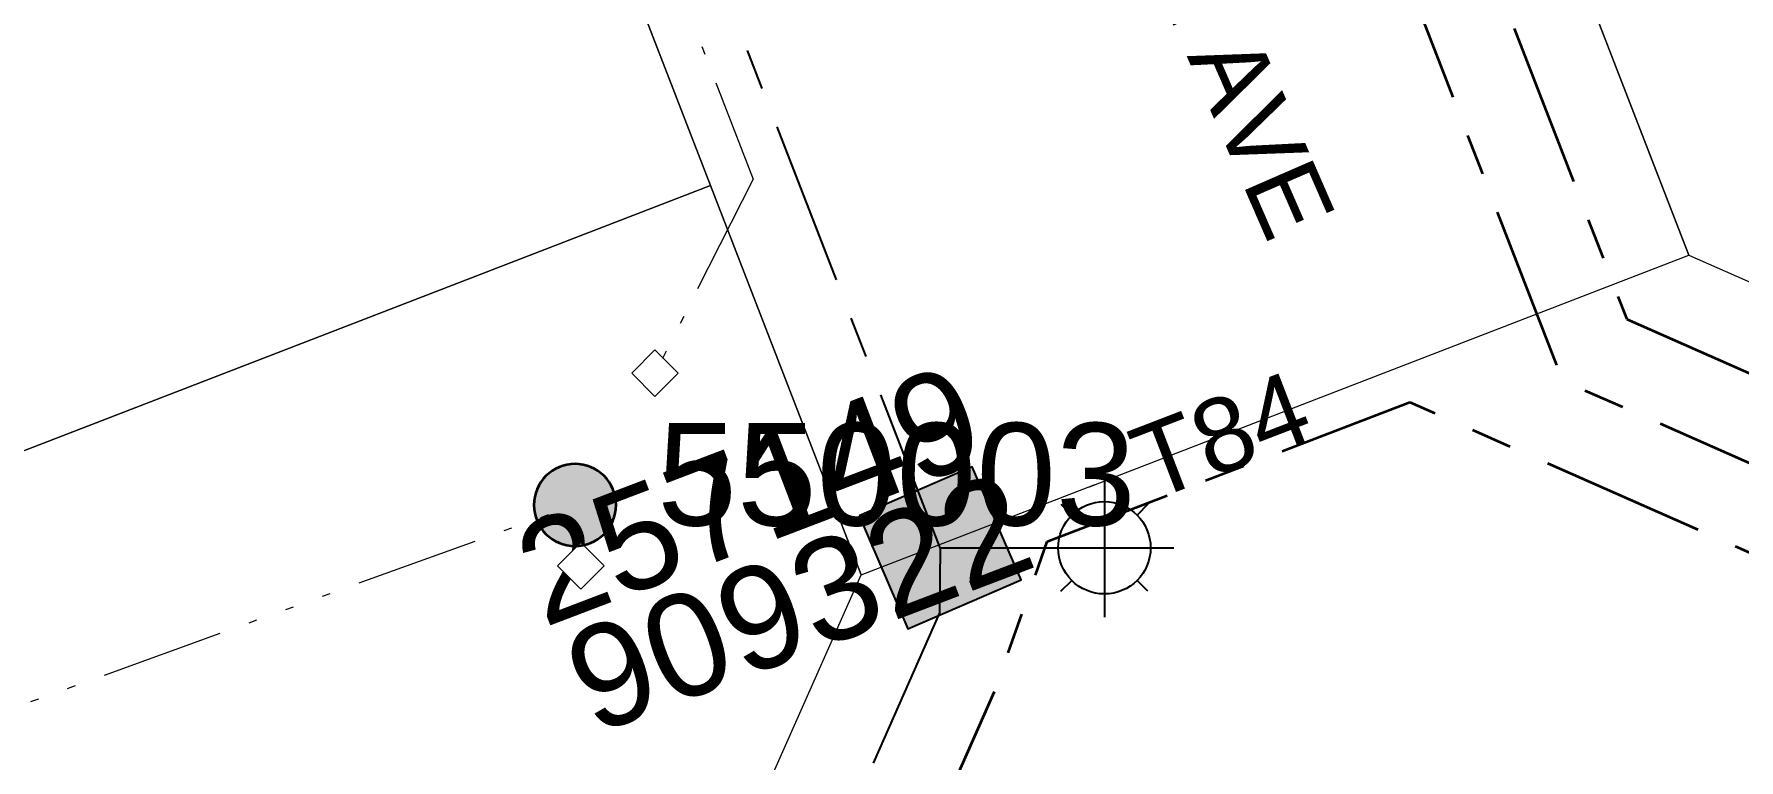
# Model space of a CAD drawing. Header units: metres. Extents: x 0 to 311505, y 0 to 6270811.
# Drawn here: x 310565.6 to 310607.11, y 6270109.11 to 6270126.81 of the extents above; entities that cross this region are included whole.
import ezdxf
from ezdxf import colors
from ezdxf.entities.mleader import LeaderData, LeaderLine
from ezdxf.enums import TextEntityAlignment as Align
from ezdxf.math import Vec2, Vec3

# ---------------------------------------------------------------- set-up
doc = ezdxf.new("R2010")
doc.units = ezdxf.units.M
doc.linetypes.add('Cable Exist UG', pattern=[7, 4, -1, 1, -1])
doc.linetypes.add('PHANTOMX2', pattern=[6.6, 3, -0.75, 0.2, -0.75, 0.2, -0.75, 0.2, -0.75])
doc.layers.get('0').update_dxf_attribs({"color": 6})
for name, color, linetype, lineweight in [('_User_HV_Exist', 1, 'Continuous', 35), ('_User_LV_Exist', 5, 'Continuous', 35), ('Cadastre Land Parcels_SP_EXT', 118, 'Continuous', 15), ('Cadastre Roads_SP_EXT', 218, 'Continuous', 15), ('Mains_LV_EXT', 163, 'Continuous', 25), ('Mains_LV_SL_EXT', 135, 'Continuous', 25), ('Services_SP_EXT', 42, 'PHANTOMX2', 20)]:
    doc.layers.add(name, color=color, linetype=linetype, lineweight=lineweight)
for name, color, linetype in [('Equip_SP_SL_EXT', 7, 'Continuous'), ('Notes', 7, 'Continuous'), ('SupportsOH_SP_TR_HV_LV_SL_EXT', 7, 'Continuous'), ('SupportsUG_SP_LV_SL_EXT', 7, 'Continuous')]:
    doc.layers.add(name, color=color, linetype=linetype)
doc.styles.add('COLUMN_LABEL', font='arial.ttf', dxfattribs={"height": 2})
doc.styles.add('iecARIAL', font='arial.ttf', dxfattribs={"height": 2})
doc.styles.add('POLE_LABEL', font='arial.ttf', dxfattribs={"height": 2})
doc.styles.add('SL_LABEL', font='arial.ttf', dxfattribs={"height": 2})
doc.styles.get("Standard").update_dxf_attribs({"font": 'arial.ttf'})

# ---------------------------------------------------------------- blocks, each defined once
blk = doc.blocks.new('COLUMN_EXT')
blk.add_hatch(color=256).paths.add_polyline_path([(1.5, -1.5), (1.5, 1.5), (-1.5, 1.5), (-1.5, -1.5)])
blk.add_lwpolyline([(1.5, 1.5), (-1.5, 1.5), (-1.5, -1.5), (1.5, -1.5)], close=True)
at = {"flags": 9}
for tag, p in [('NOTES', (-1.813, 2)), ('STREETNAME', (-1.813, 1.6)), ('SUBURB', (-1.813, 1.8)), ('LOCATION', (-1.813, 1.4)), ('LEGEND', (-1.813, 1.2)), ('USAGE', (-1.813, 1)), ('STATE', (-1.813, 0.8)), ('COLUMN_TYPE', (-1.813, 0.4)), ('OWNED_BY', (-1.813, 0.6))]:
    blk.add_attdef(tag, text='', height=0.2, rotation=180, dxfattribs=at).set_placement(p, align=Align.MIDDLE_LEFT)
at = {"flags": 1}
blk.add_attdef('Z', (-1.813, 2.351), '', height=0.2, rotation=180, dxfattribs=at)
at = {"flags": 9}
for tag, style, p in [('STRUCTURE_PLANT_NUMBER', 'POLE_LABEL', (-1.813, -0.031)), ('STREET_CODE', 'COLUMN_LABEL', (-1.813, 0.2))]:
    blk.add_attdef(tag, text='', height=0.2, rotation=180, dxfattribs=dict(at, style=style)).set_placement(p, align=Align.MIDDLE_LEFT)
at = {"style": 'COLUMN_LABEL', "width": 0.9, "flags": 8}
blk.add_attdef('ASSET_NUM', text='', height=2, rotation=270, dxfattribs=at).set_placement((2, -4), align=Align.MIDDLE_LEFT)
blk = doc.blocks.new('SL_LANTERN_EXT')
at = {"flags": 9}
for tag, p in [('LRATECODE', (-7.4, 0)), ('LOUTREACHVOCAB', (-7.2, 0)), ('LOUTREACH', (-7, 0)), ('LANTNUMBER', (-6.6, 0)), ('LNEW', (-6.4, 0)), ('LMASTVOCAB', (-6.2, 0)), ('LMAST', (-6, 0)), ('LLAMPVOCAB', (-5.8, 0)), ('LLAMP', (-5.6, 0)), ('LEXIST', (-5.4, 0)), ('LCHARGE3PERCENT', (-5.2, 0)), ('LCHARGE3', (-5, 0)), ('LCHARGE2PERCENT', (-4.8, 0)), ('LCHARGE2', (-4.6, 0)), ('LCHARGE1PERCENT', (-4.4, 0)), ('LCHARGE1', (-4.2, 0)), ('LCATEGORY', (-4, 0)), ('LBRACKETVOCAB', (-3.8, 0)), ('LBRACKET', (-3.6, 0)), ('LKINGHEIGHT', (-3.4, 0)), ('CREPLACE', (-3.2, 0)), ('CREMOVE', (-3, 0)), ('CNUMBER', (-2.8, 0)), ('CNEW', (-2.6, 0)), ('CEXIST', (-2.4, 0)), ('USAGE', (-2.2, 0)), ('STATE', (-2, 0)), ('OWNED_BY', (-1.8, 0)), ('ORIENTATION', (-1.6, 0)), ('OPERATING_VOLTAGE', (-1.4, 0)), ('NO_PHASES', (-1.2, 0)), ('LANTERN_TYPE', (-1, 0)), ('LANTERN_PURPOSE', (-0.8, 0)), ('CONTROL_TYPE', (-0.6, 0)), ('CONSTRUCTED_VOLTAGE', (-0.4, 0))]:
    blk.add_attdef(tag, text='', height=0.001, rotation=270, dxfattribs=at).set_placement(p, align=Align.MIDDLE_LEFT)
at = {"style": 'SL_LABEL', "flags": 9}
blk.add_attdef('STREET_CODE', text='', height=0.001, rotation=270, dxfattribs=at).set_placement((0.001, 0), align=Align.MIDDLE_LEFT)
at = {"flags": 1}
blk.add_attdef('Z', (0, 0), '', height=0.001, rotation=270, dxfattribs=at)
at = {"width": 0.9}
blk.add_attdef('LNUMBER', text='', height=1, dxfattribs=at).set_placement((7, -1), align=Align.MIDDLE_LEFT)
at = {"flags": 9}
for tag, p in [('LREMOVE', (0, -7.6)), ('LREPLACE', (0, -7.8)), ('LTYPE', (0, -8)), ('LTYPEVOCAB', (0, -8.2)), ('LEGEND', (0, -8.4)), ('SUBURB', (0, -8.6)), ('STREETNAME', (0, -8.8)), ('LOCATION', (0, -9)), ('NOTES', (0, -9.2)), ('MAINTAINED_BY', (0, -9.863))]:
    blk.add_attdef(tag, text='', height=0.001, dxfattribs=at).set_placement(p, align=Align.MIDDLE_LEFT)
blk.add_attdef('OPERATED_BY', (0, -9.607), '', height=0.001, dxfattribs=at)
at = {"transparency": 33554687}
blk.add_wipeout([(5.688, 0), (5.061, -1.061), (4, -1.688), (2.939, -1.061), (2.313, 0), (2.939, 1.061), (4, 1.687), (5.061, 1.061)], dxfattribs=at)
for p, q in [((4, 1.687), (4, 0)), ((2.939, 1.061), (3.205, 0.795)), ((5.061, 1.061), (4.795, 0.795)), ((0, 0), (4, 0)), ((4, 0), (5.688, 0)), ((4, 0), (4, -1.688)), ((2.939, -1.061), (3.205, -0.795)), ((5.061, -1.061), (4.795, -0.795))]:
    blk.add_line(p, q)
blk.add_circle((4, 0), 1.125)
blk = doc.blocks.new('CCP_EXT')
at = {"flags": 9}
for tag, p in [('OWNED_BY', (0, -1)), ('USAGE', (0, -1.2)), ('LEGEND', (0, -1.4)), ('LIFE_SUPPORT', (0, -1.6)), ('STATE', (0, -1.8)), ('NOTES', (0, -2))]:
    blk.add_attdef(tag, text='', height=0.2, dxfattribs=at).set_placement(p, align=Align.MIDDLE_LEFT)
at = {"transparency": 33554687}
blk.add_wipeout([(0, 0.566), (0.566, 0), (0, -0.566), (-0.566, 0)], dxfattribs=at)
blk.add_lwpolyline([(-0.566, 0), (0, 0.566), (0.566, 0), (0, -0.566), (-0.566, 0)])
at = {"flags": 1}
blk.add_attdef('Z', (0, 0), '', height=0.2, dxfattribs=at)
at = {"flags": 9}
for tag, p in [('CCP_TYPE', (0, 0)), ('CONSTRUCTED_VOLTAGE', (0, -0.2)), ('NO_PHASES', (0, -0.4)), ('OPERATING_VOLTAGE', (0, -0.6)), ('ORIENTATION', (0, -0.8))]:
    blk.add_attdef(tag, text='', height=0.2, dxfattribs=at).set_placement(p, align=Align.MIDDLE_LEFT)
blk = doc.blocks.new('POLE_EXT')
blk.add_hatch(color=256).paths.add_polyline_path([(-1, 0, 1), (1, 0, 1)])
blk.add_lwpolyline([(-1, 0, 1), (1, 0, 1)], format="xyb", close=True)
at = {"flags": 8}
blk.add_attdef('pNumber', text='', height=2, dxfattribs=at).set_placement((2.5, 2.5), align=Align.MIDDLE_CENTER)
at = {"style": 'POLE_LABEL', "flags": 9}
for tag, p in [('STRUCTURE_PLANT_NUMBER', (1.355, 0.028)), ('STREET_CODE', (1.355, -0.2))]:
    blk.add_attdef(tag, text='', height=0.2, dxfattribs=at).set_placement(p, align=Align.MIDDLE_LEFT)
at = {"flags": 9}
for tag, p in [('OWNED_BY', (1.355, -0.4)), ('SPECIAL_USE', (1.355, -0.8)), ('PARENT', (1.355, -0.6)), ('STATE', (1.355, -1)), ('USAGE', (1.355, -1.2)), ('cLV', (1.355, -1.4)), ('hDepth', (1.355, -1.6)), ('cHV', (1.355, -2)), ('hDia', (1.355, -1.8)), ('LBRACKET', (1.355, -2.2)), ('LExisting', (1.355, -2.4)), ('LANTNUMBER', (1.355, -2.6)), ('LOther', (1.355, -2.8)), ('LRemove', (1.355, -3)), ('cLinedev', (1.355, -3.4)), ('LEGEND', (1.355, -3.2)), ('pExisting', (1.355, -3.8)), ('LOCATION', (1.355, -3.6)), ('PFNUMBER', (1.355, -4)), ('NEWPFNUMBER', (1.355, -4.2)), ('pFooting', (1.355, -4.4)), ('pNew', (1.355, -4.6)), ('pRelocate', (1.355, -5)), ('pRemove', (1.355, -5.2)), ('pReplace', (1.355, -5.4)), ('pStay', (1.355, -5.6)), ('pType', (1.355, -5.8)), ('cspan', (1.355, -6)), ('STREETNAME', (1.355, -6.2)), ('SUBURB', (1.355, -6.4)), ('NOTES', (1.355, -6.6)), ('OPERATED_BY', (1.355, -7.014)), ('MAINTAINED_BY', (1.355, -6.814))]:
    blk.add_attdef(tag, text='', height=0.2, dxfattribs=at).set_placement(p, align=Align.MIDDLE_LEFT)
at = {"flags": 1}
blk.add_attdef('Z', (1.355, -7.328), '', height=0.2, dxfattribs=at)

msp = doc.modelspace()

# ---------------------------------------------------------------- linework, layer by layer
at = {"layer": '_User_LV_Exist', "linetype": 'Cable Exist UG', "flags": 128}
msp.add_lwpolyline([(310594.189, 6270146.574), (310599.123, 6270133.452), (310599.123, 6270133.452), (310604.382, 6270119.858), (310609.276, 6270117.692), (310613.439, 6270119.324), (310614.018, 6270118.037), (310631.555, 6270124.809), (310629.844, 6270130.126), (310630.938, 6270131.694)], dxfattribs=at)
at = {"layer": 'Cadastre Land Parcels_SP_EXT', "linetype": 'Continuous'}
for points in [[(310635.34, 6270128.514), (310628.949, 6270145.046), (310600.942, 6270134.221), (310605.894, 6270121.419), (310611.069, 6270119.133), (310635.34, 6270128.514)], [(310582.076, 6270123.111), (310578.111, 6270133.367), (310550.114, 6270122.549), (310554.08, 6270112.293), (310582.076, 6270123.111)], [(310583.452, 6270108.458), (310585.742, 6270113.628), (310582.076, 6270123.111), (310554.08, 6270112.293), (310558.109, 6270101.879), (310561.991, 6270100.164), (310583.452, 6270108.458)]]:
    msp.add_lwpolyline(points, close=True, dxfattribs=at)

# ---------------------------------------------------------------- block references
at = {"layer": 'SupportsUG_SP_LV_SL_EXT'}
ref = msp.add_blockref('COLUMN_EXT', (310587.664, 6270114.284), dxfattribs=dict(at, rotation=113.3765608045539))
ref.add_attrib('ASSET_NUM', '909322', dxfattribs={"layer": '0', "height": 2.5, "rotation": 20.8841, "style": 'COLUMN_LABEL'}).set_placement((310589.664, 6270115.034), align=Align.MIDDLE_RIGHT)

# ---------------------------------------------------------------- texts
at = {"layer": 'Cadastre Roads_SP_EXT'}
msp.add_text('BALLYMORE AVE', height=1.8, rotation=293.544, dxfattribs=at).set_placement((310587.247, 6270141.002))

# ---------------------------------------------------------------- next in the draw order: block references
at = {"layer": 'Equip_SP_SL_EXT'}
ref = msp.add_blockref('SL_LANTERN_EXT', (310587.664, 6270114.284), dxfattribs=at)
ref.add_attrib('ASSET_NUM', '257149', dxfattribs={"layer": '0', "height": 2.5, "rotation": 20.8841, "style": 'iecARIAL'}).set_placement((310589.164, 6270115.784), align=Align.BOTTOM_RIGHT)

# ---------------------------------------------------------------- next in the draw order: block references
at = {"layer": 'Services_SP_EXT'}
for p in [(310580.722, 6270118.54), (310578.915, 6270113.844)]:
    msp.add_blockref('CCP_EXT', p, dxfattribs=at)

# ---------------------------------------------------------------- next in the draw order: texts
at = {"layer": 'Mains_LV_EXT'}
msp.add_text('T84', height=1.8, rotation=21.0535, dxfattribs=at).set_placement((310592.801, 6270115.41))

# ---------------------------------------------------------------- next in the draw order: linework, layer by layer
at = {"layer": '_User_LV_Exist', "linetype": 'Cable Exist UG', "flags": 128}
for points in [[(310536.185, 6270247.381), (310540.717, 6270235.654), (310540.717, 6270235.654), (310543.242, 6270229.107), (310560.275, 6270185.095), (310562.207, 6270185.645), (310562.207, 6270185.645), (310563.097, 6270183.346), (310568.536, 6270169.282), (310573.971, 6270155.219), (310575.959, 6270150.09), (310577.942, 6270144.957), (310580.218, 6270143.969), (310580.218, 6270143.969), (310591.517, 6270147.833), (310592.846, 6270144.464), (310592.846, 6270144.464), (310597.255, 6270132.74), (310602.815, 6270118.364), (310611.019, 6270114.734), (310633.599, 6270123.465), (310631.063, 6270129.809), (310630.938, 6270131.694)], [(310514.508, 6270109.052), (310518.77, 6270098.033), (310518.77, 6270098.033), (310522.28, 6270088.958), (310522.94, 6270085.839), (310522.94, 6270085.839), (310529.216, 6270083.062), (310550.926, 6270091.448), (310552.788, 6270092.236), (310551.998, 6270094.007), (310551.998, 6270094.007), (310559.329, 6270096.84), (310561.97, 6270095.696), (310561.97, 6270095.696), (310586.52, 6270105.198), (310589.007, 6270110.818), (310590.274, 6270114.438), (310599.104, 6270117.837), (310599.104, 6270117.837), (310610.967, 6270112.57), (310612.924, 6270113.309), (310614.909, 6270111.949), (310614.909, 6270111.949), (310636.073, 6270120.125), (310632.164, 6270130.149), (310630.938, 6270131.694)]]:
    msp.add_lwpolyline(points, dxfattribs=at)
at = {"layer": 'Cadastre Roads_SP_EXT', "linetype": 'Continuous'}
msp.add_lwpolyline([(310605.894, 6270121.419), (310600.942, 6270134.221), (310595.901, 6270147.252), (310590.86, 6270160.284), (310585.604, 6270173.873), (310570.184, 6270153.873), (310574.146, 6270143.624), (310578.111, 6270133.367), (310582.076, 6270123.111), (310585.742, 6270113.628), (310605.894, 6270121.419)], close=True, dxfattribs=at)
at = {"layer": 'Mains_LV_SL_EXT', "color": 4, "linetype": 'Cable Exist UG'}
for points in [[(310587.664, 6270114.283), (310579.955, 6270134.216)], [(310587.664, 6270114.283), (310587.65, 6270112.695), (310587.65, 6270112.695), (310585.027, 6270106.765), (310562.026, 6270097.88), (310556.631, 6270100.267), (310552.299, 6270111.467), (310548.293, 6270121.824)]]:
    msp.add_lwpolyline(points, dxfattribs=at)
at = {"layer": 'Services_SP_EXT'}
for points in [[(310579.955, 6270134.216), (310579.827, 6270131.774), (310579.827, 6270131.774), (310583.115, 6270123.272), (310580.722, 6270118.54)], [(310517.666, 6270093.215), (310578.775, 6270115.327)]]:
    msp.add_lwpolyline(points, dxfattribs=at)

# ---------------------------------------------------------------- next in the draw order: block references
at = {"layer": '_User_HV_Exist', "transparency": 33554674}
ref = msp.add_blockref('POLE_EXT', (310578.775, 6270115.327), dxfattribs=at)
ref.add_attrib('ASSET_NUM', '550003', dxfattribs={"layer": '0', "height": 2.5, "style": 'POLE_LABEL'}).set_placement((310580.775, 6270116.077), align=Align.MIDDLE_LEFT)
at = {"layer": '_User_LV_Exist', "transparency": 33554674}
ref = msp.add_blockref('POLE_EXT', (310578.775, 6270115.327), dxfattribs=at)
ref.add_attrib('ASSET_NUM', '550003', dxfattribs={"layer": '0', "height": 2.5, "style": 'POLE_LABEL'}).set_placement((310580.775, 6270116.077), align=Align.MIDDLE_LEFT)
at = {"layer": 'SupportsOH_SP_TR_HV_LV_SL_EXT'}
ref = msp.add_blockref('POLE_EXT', (310578.775, 6270115.327), dxfattribs=at)
ref.add_attrib('ASSET_NUM', '550003', dxfattribs={"layer": '0', "height": 2.5, "style": 'POLE_LABEL'}).set_placement((310580.775, 6270116.077), align=Align.MIDDLE_LEFT)

# ---------------------------------------------------------------- next in the draw order: leaders
at = {"layer": 'Notes'}
ml = msp.add_multileader_mtext('Standard', dxfattribs=at)
ml.set_content('Constructed under  \\PURS15861', color=256)
ml.set_leader_properties()
ml.build(insert=Vec2(0, 0))
ml.multileader.update_dxf_attribs({"leader_type": 2, "has_text_frame": 1, "text_left_attachment_type": 2, "text_right_attachment_type": 2, "dogleg_length": 0.01})
ctx = ml.context
ctx.base_point, ctx.char_height, ctx.plane_origin, ctx.plane_x_axis, ctx.plane_y_axis = Vec3(310975.192, 6270395.779), 1.8, Vec3(312213.891, 6270750.769), Vec3(0.932874, 0.360203), Vec3(-0.360203, 0.932874)
ctx.left_attachment, ctx.right_attachment, ctx.text_align_type = 2, 2, 1
notes = []
notes.append((ctx, [(0, (0, 0, 0), (0, 0), (1, 0), 1, [])]))
ctx.mtext.insert, ctx.mtext.text_direction, ctx.mtext.rotation, ctx.mtext.width, ctx.mtext.alignment, ctx.mtext.flow_direction = Vec3(310985.783, 6270402.491), Vec3(0.932874, 0.360203), 0.368486, 20.92345, 2, 5
ctx.mtext.has_bg_fill, ctx.mtext.bg_color, ctx.mtext.bg_scale_factor, ctx.mtext.bg_transparency, ctx.mtext.use_window_bg_color = 1, -1073741824, 2, 0, 1
for ctx, leaders in notes:
    for number, flags, end, landing, length, lines in leaders:
        leader = LeaderData()
        leader.index, (leader.has_last_leader_line, leader.has_dogleg_vector, leader.attachment_direction) = number, flags
        leader.last_leader_point, leader.dogleg_vector, leader.dogleg_length = Vec3(end), Vec3(landing), length
        for number, points, colour, breaks in lines:
            line = LeaderLine()
            line.index, line.vertices, line.color, line.breaks = number, Vec3.list(points), colors.encode_raw_color(colour), breaks
            leader.lines.append(line)
        ctx.leaders.append(leader)

# ---------------------------------------------------------------- next in the draw order: leaders
ml = msp.add_multileader_mtext('Standard', dxfattribs=at)
ml.set_content('Constructed under  \\PURS16270', color=256)
ml.set_leader_properties()
ml.build(insert=Vec2(0, 0))
ml.multileader.update_dxf_attribs({"leader_type": 2, "has_text_frame": 1, "text_left_attachment_type": 2, "text_right_attachment_type": 2, "dogleg_length": 0.01})
ctx = ml.context
ctx.base_point, ctx.char_height, ctx.plane_origin, ctx.plane_x_axis, ctx.plane_y_axis = Vec3(310863.5, 6270348.229), 1.8, Vec3(312104.333, 6270705.463), Vec3(0.932874, 0.360203), Vec3(-0.360203, 0.932874)
ctx.left_attachment, ctx.right_attachment, ctx.text_align_type = 2, 2, 1
notes = []
notes.append((ctx, [(0, (0, 0, 0), (0, 0), (1, 0), 1, [])]))
ctx.mtext.insert, ctx.mtext.text_direction, ctx.mtext.rotation, ctx.mtext.width, ctx.mtext.alignment, ctx.mtext.flow_direction = Vec3(310874.091, 6270354.941), Vec3(0.932874, 0.360203), 0.368486, 20.92345, 2, 5
ctx.mtext.has_bg_fill, ctx.mtext.bg_color, ctx.mtext.bg_scale_factor, ctx.mtext.bg_transparency, ctx.mtext.use_window_bg_color = 1, -1073741824, 2, 0, 1
for ctx, leaders in notes:
    for number, flags, end, landing, length, lines in leaders:
        leader = LeaderData()
        leader.index, (leader.has_last_leader_line, leader.has_dogleg_vector, leader.attachment_direction) = number, flags
        leader.last_leader_point, leader.dogleg_vector, leader.dogleg_length = Vec3(end), Vec3(landing), length
        for number, points, colour, breaks in lines:
            line = LeaderLine()
            line.index, line.vertices, line.color, line.breaks = number, Vec3.list(points), colors.encode_raw_color(colour), breaks
            leader.lines.append(line)
        ctx.leaders.append(leader)

# ---------------------------------------------------------------- next in the draw order: leaders
ml = msp.add_multileader_mtext('Standard', dxfattribs=at)
ml.set_content('Constructed under  \\PURS16270', color=256)
ml.set_leader_properties()
ml.build(insert=Vec2(0, 0))
ml.multileader.update_dxf_attribs({"leader_type": 2, "has_text_frame": 1, "text_left_attachment_type": 2, "text_right_attachment_type": 2, "dogleg_length": 0.01})
ctx = ml.context
ctx.base_point, ctx.char_height, ctx.plane_origin, ctx.plane_x_axis, ctx.plane_y_axis = Vec3(310744.628, 6270298.903), 1.8, Vec3(311985.461, 6270656.138), Vec3(0.932874, 0.360203), Vec3(-0.360203, 0.932874)
ctx.left_attachment, ctx.right_attachment, ctx.text_align_type = 2, 2, 1
notes = []
notes.append((ctx, [(0, (0, 0, 0), (0, 0), (1, 0), 1, [])]))
ctx.mtext.insert, ctx.mtext.text_direction, ctx.mtext.rotation, ctx.mtext.width, ctx.mtext.alignment, ctx.mtext.flow_direction = Vec3(310755.22, 6270305.615), Vec3(0.932874, 0.360203), 0.368486, 20.92345, 2, 5
ctx.mtext.has_bg_fill, ctx.mtext.bg_color, ctx.mtext.bg_scale_factor, ctx.mtext.bg_transparency, ctx.mtext.use_window_bg_color = 1, -1073741824, 2, 0, 1
for ctx, leaders in notes:
    for number, flags, end, landing, length, lines in leaders:
        leader = LeaderData()
        leader.index, (leader.has_last_leader_line, leader.has_dogleg_vector, leader.attachment_direction) = number, flags
        leader.last_leader_point, leader.dogleg_vector, leader.dogleg_length = Vec3(end), Vec3(landing), length
        for number, points, colour, breaks in lines:
            line = LeaderLine()
            line.index, line.vertices, line.color, line.breaks = number, Vec3.list(points), colors.encode_raw_color(colour), breaks
            leader.lines.append(line)
        ctx.leaders.append(leader)

# ---------------------------------------------------------------- next in the draw order: leaders
ml = msp.add_multileader_mtext('Standard', dxfattribs=at)
ml.set_content('Future construction under  \\PURS19531', color=256)
ml.set_leader_properties()
ml.build(insert=Vec2(0, 0))
ml.multileader.update_dxf_attribs({"leader_type": 2, "has_text_frame": 1, "text_left_attachment_type": 2, "text_right_attachment_type": 2, "dogleg_length": 0.01})
ctx = ml.context
ctx.base_point, ctx.char_height, ctx.plane_origin, ctx.plane_x_axis, ctx.plane_y_axis = Vec3(310873.106, 6270327.315), 1.8, Vec3(312113.214, 6270685.405), Vec3(0.932874, 0.360203), Vec3(-0.360203, 0.932874)
ctx.left_attachment, ctx.right_attachment, ctx.text_align_type = 2, 2, 1
notes = []
notes.append((ctx, [(0, (0, 0, 0), (0, 0), (1, 0), 1, [])]))
ctx.mtext.insert, ctx.mtext.text_direction, ctx.mtext.rotation, ctx.mtext.width, ctx.mtext.alignment, ctx.mtext.flow_direction = Vec3(310883.176, 6270335.418), Vec3(0.932874, 0.360203), 0.368486, 20.92345, 2, 5
ctx.mtext.has_bg_fill, ctx.mtext.bg_color, ctx.mtext.bg_scale_factor, ctx.mtext.bg_transparency, ctx.mtext.use_window_bg_color = 1, -1073741824, 2, 0, 1
for ctx, leaders in notes:
    for number, flags, end, landing, length, lines in leaders:
        leader = LeaderData()
        leader.index, (leader.has_last_leader_line, leader.has_dogleg_vector, leader.attachment_direction) = number, flags
        leader.last_leader_point, leader.dogleg_vector, leader.dogleg_length = Vec3(end), Vec3(landing), length
        for number, points, colour, breaks in lines:
            line = LeaderLine()
            line.index, line.vertices, line.color, line.breaks = number, Vec3.list(points), colors.encode_raw_color(colour), breaks
            leader.lines.append(line)
        ctx.leaders.append(leader)

doc.saveas('drawing.dxf')
